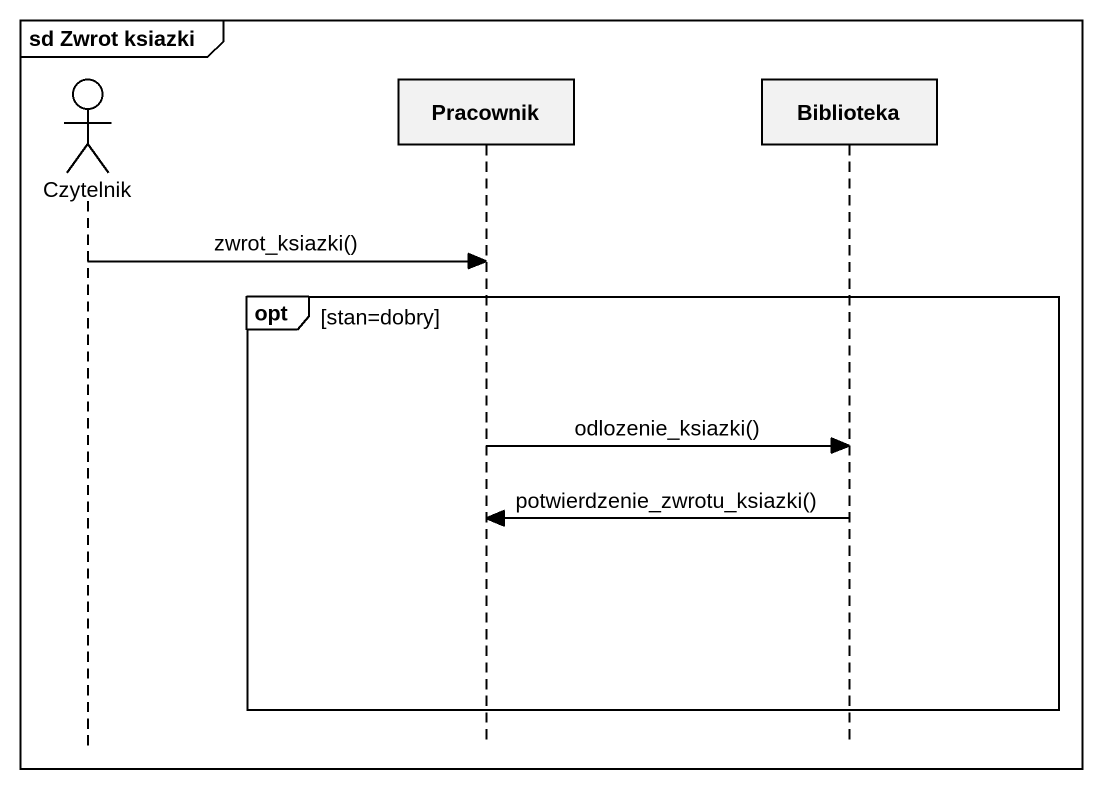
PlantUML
@startuml
mainframe sd Zwrot ksiazki
hide footbox
actor Czytelnik
participant Pracownik
participant Biblioteka

Czytelnik -> Pracownik : zwrot_ksiazki()
opt stan=dobry
  Pracownik -> Biblioteka : odlozenie_ksiazki()
  Biblioteka -> Pracownik : potwierdzenie_zwrotu_ksiazki()
end
@enduml
